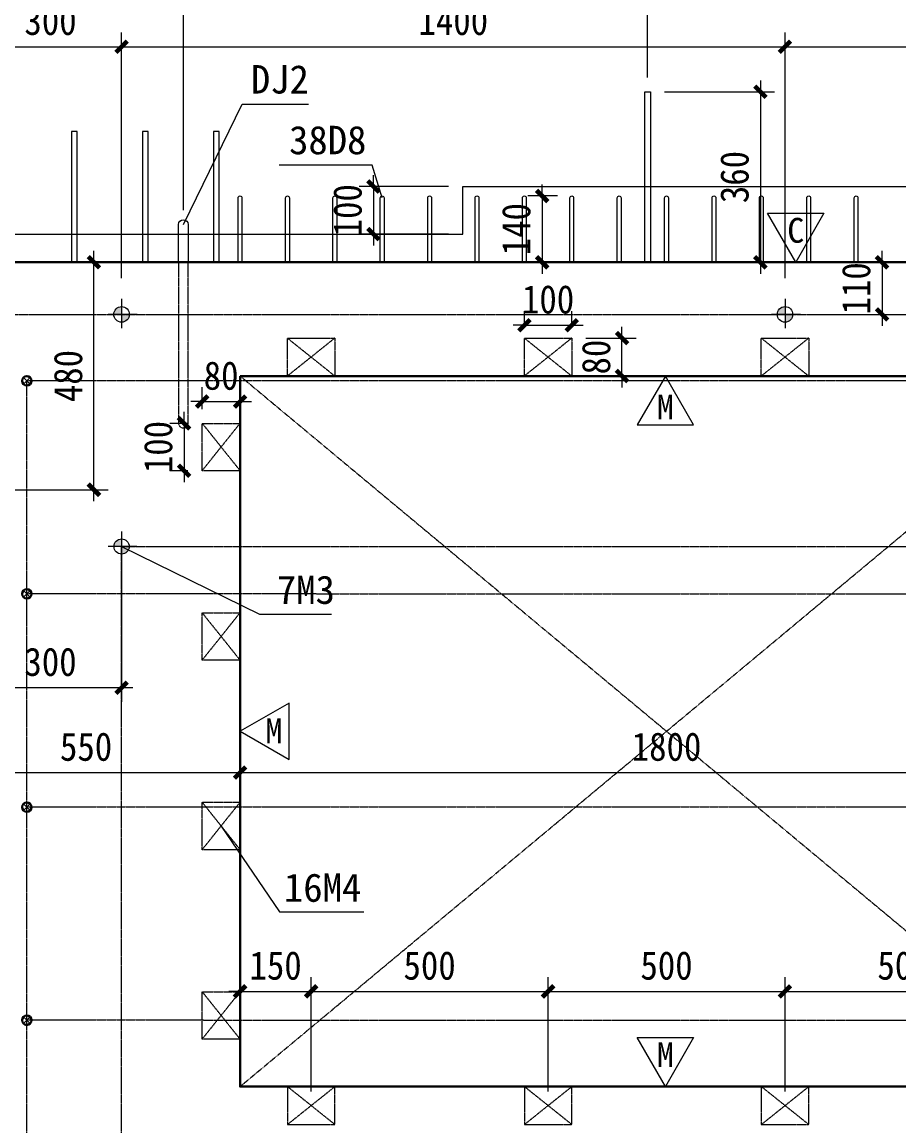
# Model space of a CAD drawing. Header units: millimetres. Extents: x 147 to 28941, y 5 to 9031.
# Drawn here: x 20146 to 21997, y 4657 to 6987 of the extents above; entities that cross this region are included whole.
import ezdxf
from ezdxf.enums import TextEntityAlignment as Align

# ---------------------------------------------------------------- set-up
doc = ezdxf.new("R2010")
doc.units = ezdxf.units.MM
for name, pattern in [('ACAD_ISO12W100', [21, 12, -3, 0, -3, 0, -3]), ('DASH', [0.35, 0.25, -0.1]), ('DOT', [0.25, 0, -0.25]), ('DOTE', [2.42, 2, -0.2, 0.02, -0.2])]:
    doc.linetypes.add(name, pattern=pattern)
for name, color, linetype in [('S-DETL', 4, 'Continuous'), ('图层6', 50, 'DASH'), ('暗柱钢筋', 7, 'Continuous'), ('梁钢筋', 7, 'Continuous'), ('洞', 40, 'Continuous'), ('附加钢筋', 7, 'Continuous')]:
    doc.layers.add(name, color=color, linetype=linetype)
for name, color, linetype, lineweight in [('YG-标注', 151, 'Continuous', 15), ('YZ-文字', 4, 'Continuous', 13), ('YZ-符号', 96, 'Continuous', 9), ('图层1', 7, 'Continuous', 13), ('图层3', 7, 'DASH', 15), ('文字标注', 7, 'Continuous', 15), ('洞口辅助线', 253, 'Continuous', 9), ('轮廓线', 2, 'Continuous', 13), ('轮廓线0.15', 91, 'Continuous', 15), ('轴线', 1, 'DOTE', 9), ('隐藏层', 5, 'Continuous', 9)]:
    doc.layers.add(name, color=color, linetype=linetype, lineweight=lineweight)
doc.styles.add('YZ-样式 2', font='simhei.ttf', dxfattribs={"width": 0.9})
doc.styles.add('图签-黑体', font='simhei.ttf')
doc.styles.add('黑体', font='simhei.ttf')
doc.dimstyles.new('YZ-30', dxfattribs={"dimscale": 30, "dimtxt": 2, "dimasz": 0.8, "dimexe": 1, "dimexo": 1, "dimgap": 0.8, "dimtad": 1, "dimdec": 0, "dimzin": 1, "dimdsep": 46, "dimtxsty": 'YZ-样式 2', "dimblk": 'ARCHTICK', "dimcen": 250, "dimdle": 0.8, "dimclrd": 151, "dimclre": 151, "dimclrt": 7, "dimazin": 0, "dimtfac": 1, "dimtdec": 0, "dimtix": 1, "dimtmove": 2, "dimatfit": 2, "dimldrblk": 'ARCHTICK', "dimfxl": 1, "dimlwd": 9, "dimlwe": 9, "dimarcsym": 0})

# ---------------------------------------------------------------- blocks, each defined once
blk = doc.blocks.new('mk1')
at = {"layer": '图层3', "color": 4, "linetype": 'DASH', "lineweight": 13, "ltscale": 0.1}
for p, q in [((-40, 50), (40, -50)), ((-40, -50), (40, 50))]:
    blk.add_line(p, q, dxfattribs=at)
blk.add_lwpolyline([(-40, -50), (40, -50), (40, 50), (-40, 50)], close=True, dxfattribs=at)
blk = doc.blocks.new('*U111')
at = {"layer": '图层3', "lineweight": 9, "xscale": -1, "rotation": 90}
blk.add_blockref('mk1', (0, 0), dxfattribs=at)
blk = doc.blocks.new('*U112')
at = {"layer": 'YG-标注', "color": 0, "linetype": 'ByBlock', "lineweight": -2}
for p in [(0, 0), (500, 0), (1000, 0), (1500, 0)]:
    blk.add_blockref('*U111', p, dxfattribs=at)
blk = doc.blocks.new('*U113')
at = {"layer": '图层3', "lineweight": 9, "xscale": -1, "rotation": 90}
blk.add_blockref('mk1', (0, 0), dxfattribs=at)
blk = doc.blocks.new('*U114')
at = {"layer": 'YG-标注', "color": 0, "linetype": 'ByBlock', "lineweight": -2}
for p in [(0, 0), (500, 0), (1000, 0), (1500, 0)]:
    blk.add_blockref('*U113', p, dxfattribs=at)
blk = doc.blocks.new('A$C450513D1')
at = {"layer": '文字标注', "lineweight": 13, "ltscale": 100}
h = blk.add_hatch(color=2, dxfattribs=at)
edge = h.paths.add_edge_path()
edge.add_arc((0, 0), 16, 90, 180)
edge.add_line((-16, 0), (0, 0))
edge.add_line((0, 0), (0, 16))
edge = h.paths.add_edge_path()
edge.add_line((16, 0), (0, 0))
edge.add_line((0, 0), (0, -16))
edge.add_arc((0, 0), 16, 270, 360)
at = {"layer": 'S-DETL', "color": 7, "lineweight": 13}
blk.add_circle((0, 0), 16, dxfattribs=at)
at = {"layer": '轴线', "color": 1, "linetype": 'DOTE', "lineweight": 5, "ltscale": 30}
for points in [[(0, 32), (0, -32)], [(32, 0), (-32, 0)]]:
    blk.add_lwpolyline(points, dxfattribs=at)
blk = doc.blocks.new('A$C15E43CF4')
at = {"layer": '洞', "lineweight": 30}
blk.add_circle((0, 0), 10, dxfattribs=at)
at = {"layer": '轴线', "color": 1, "linetype": 'DOTE', "lineweight": 13, "ltscale": 30}
for p, q in [((7.1, 7.1), (-7.1, -7.1)), ((-7.1, 7.1), (7.1, -7.1))]:
    blk.add_line(p, q, dxfattribs=at)
blk = doc.blocks.new('*U115')
at = {"layer": 'YG-标注'}
blk.add_blockref('A$C15E43CF4', (0, 0), dxfattribs=at)
blk = doc.blocks.new('*U116')
at = {"layer": 'YG-标注', "color": 0, "linetype": 'ByBlock', "lineweight": -2}
for p in [(0, 2250), (0, 1800), (0, 1350), (0, 900), (0, 450), (0, 0)]:
    blk.add_blockref('*U115', p, dxfattribs=at)
blk = doc.blocks.new('*U123')
at = {"layer": '图层3', "lineweight": 9, "rotation": 180}
blk.add_blockref('mk1', (0, 0), dxfattribs=at)
blk = doc.blocks.new('*U124')
at = {"layer": 'YG-标注', "color": 0, "linetype": 'ByBlock', "lineweight": -2}
for p in [(0, 1200), (0, 800), (0, 400), (0, 0)]:
    blk.add_blockref('*U123', p, dxfattribs=at)
blk = doc.blocks.new('df vdf vxc')
at = {"layer": '图层1', "color": 1, "lineweight": 13}
blk.add_lwpolyline([(-4786.7, 12155.7), (-4786.7, 12235.7, -1), (-4766.7, 12235.7), (-4766.7, 12155.7)], format="xyb", dxfattribs=at)
at = {"layer": '图层3', "color": 1, "linetype": 'DASH', "lineweight": 13, "ltscale": 0.1}
blk.add_lwpolyline([(-4786.7, 12155.7), (-4786.7, 11816, 1), (-4766.7, 11816), (-4766.7, 12155.7)], format="xyb", dxfattribs=at)
blk = doc.blocks.new('_ArchTick')
at = {"color": 0, "linetype": 'ByBlock', "const_width": 0.4}
blk.add_lwpolyline([(-0.5, -0.5), (0.5, 0.5)], dxfattribs=at)
blk = doc.blocks.new('*D199')
at = {"layer": 'Defpoints', "color": 0, "transparency": 16777216}
for p in [(20756.3, 4941.1), (20606.3, 4740.1), (20756.3, 4700.1)]:
    blk.add_point(p, dxfattribs=at)
at = {"layer": 'YG-标注', "color": 151, "lineweight": 9, "transparency": 16777216}
for p, q in [((20606.3, 4770.1), (20606.3, 4971.1)), ((20756.3, 4730.1), (20756.3, 4971.1)), ((20606.3, 4941.1), (20582.3, 4941.1)), ((20606.3, 4941.1), (20756.3, 4941.1)), ((20756.3, 4941.1), (20780.3, 4941.1))]:
    blk.add_line(p, q, dxfattribs=at)
at = {"layer": 'YG-标注', "color": 151, "lineweight": 9, "transparency": 16777216, "xscale": 24, "yscale": 24, "zscale": 24}
blk.add_blockref('_ArchTick', (20606.3, 4941.1), dxfattribs=at)
at = {"layer": 'YG-标注', "color": 151, "lineweight": 9, "transparency": 16777216, "xscale": 24, "yscale": 24, "zscale": 24, "rotation": 180}
blk.add_blockref('_ArchTick', (20756.3, 4941.1), dxfattribs=at)
at = {"layer": 'YG-标注', "color": 7, "transparency": 16777216, "insert": (20681.3, 4995.4), "char_height": 60, "attachment_point": 5, "style": 'YZ-样式 2'}
blk.add_mtext('150', dxfattribs=at)
blk = doc.blocks.new('*D200')
at = {"layer": 'Defpoints', "color": 0, "transparency": 16777216}
for p in [(21256.3, 4941.1), (20756.3, 4700.1), (21256.3, 4700.1)]:
    blk.add_point(p, dxfattribs=at)
at = {"layer": 'YG-标注', "color": 151, "lineweight": 9, "transparency": 16777216}
for p, q in [((20756.3, 4730.1), (20756.3, 4971.1)), ((21256.3, 4730.1), (21256.3, 4971.1)), ((20732.3, 4941.1), (21280.3, 4941.1))]:
    blk.add_line(p, q, dxfattribs=at)
at = {"layer": 'YG-标注', "color": 151, "lineweight": 9, "transparency": 16777216, "xscale": 24, "yscale": 24, "zscale": 24, "rotation": 180}
blk.add_blockref('_ArchTick', (20756.3, 4941.1), dxfattribs=at)
at = {"layer": 'YG-标注', "color": 151, "lineweight": 9, "transparency": 16777216, "xscale": 24, "yscale": 24, "zscale": 24}
blk.add_blockref('_ArchTick', (21256.3, 4941.1), dxfattribs=at)
at = {"layer": 'YG-标注', "color": 7, "transparency": 16777216, "insert": (21006.3, 4995.4), "char_height": 60, "attachment_point": 5, "style": 'YZ-样式 2'}
blk.add_mtext('500', dxfattribs=at)
blk = doc.blocks.new('*D201')
at = {"layer": 'Defpoints', "color": 0, "transparency": 16777216}
for p in [(21756.3, 4941.1), (21256.3, 4700.1), (21756.3, 4700.1)]:
    blk.add_point(p, dxfattribs=at)
at = {"layer": 'YG-标注', "color": 151, "lineweight": 9, "transparency": 16777216}
for p, q in [((21256.3, 4730.1), (21256.3, 4971.1)), ((21756.3, 4730.1), (21756.3, 4971.1)), ((21232.3, 4941.1), (21780.3, 4941.1))]:
    blk.add_line(p, q, dxfattribs=at)
at = {"layer": 'YG-标注', "color": 151, "lineweight": 9, "transparency": 16777216, "xscale": 24, "yscale": 24, "zscale": 24, "rotation": 180}
blk.add_blockref('_ArchTick', (21256.3, 4941.1), dxfattribs=at)
at = {"layer": 'YG-标注', "color": 151, "lineweight": 9, "transparency": 16777216, "xscale": 24, "yscale": 24, "zscale": 24}
blk.add_blockref('_ArchTick', (21756.3, 4941.1), dxfattribs=at)
at = {"layer": 'YG-标注', "color": 7, "transparency": 16777216, "insert": (21506.3, 4995.4), "char_height": 60, "attachment_point": 5, "style": 'YZ-样式 2'}
blk.add_mtext('500', dxfattribs=at)
blk = doc.blocks.new('*D202')
at = {"layer": 'Defpoints', "color": 0, "transparency": 16777216}
for p in [(22256.3, 4941.1), (21756.3, 4700.1), (22256.3, 4700.1)]:
    blk.add_point(p, dxfattribs=at)
at = {"layer": 'YG-标注', "color": 151, "lineweight": 9, "transparency": 16777216}
for p, q in [((21756.3, 4730.1), (21756.3, 4971.1)), ((22256.3, 4730.1), (22256.3, 4971.1)), ((21732.3, 4941.1), (22280.3, 4941.1))]:
    blk.add_line(p, q, dxfattribs=at)
at = {"layer": 'YG-标注', "color": 151, "lineweight": 9, "transparency": 16777216, "xscale": 24, "yscale": 24, "zscale": 24, "rotation": 180}
blk.add_blockref('_ArchTick', (21756.3, 4941.1), dxfattribs=at)
at = {"layer": 'YG-标注', "color": 151, "lineweight": 9, "transparency": 16777216, "xscale": 24, "yscale": 24, "zscale": 24}
blk.add_blockref('_ArchTick', (22256.3, 4941.1), dxfattribs=at)
at = {"layer": 'YG-标注', "color": 7, "transparency": 16777216, "insert": (22006.3, 4995.4), "char_height": 60, "attachment_point": 5, "style": 'YZ-样式 2'}
blk.add_mtext('500', dxfattribs=at)
blk = doc.blocks.new('*D206')
at = {"layer": 'Defpoints', "color": 0, "transparency": 16777216}
for p in [(20486.6, 7088.2), (20486.6, 6560.1), (20056.3, 6480.1)]:
    blk.add_point(p, dxfattribs=at)
at = {"layer": 'YG-标注', "color": 151, "lineweight": 9, "transparency": 16777216}
for p, q in [((20056.3, 6510.1), (20056.3, 7118.2)), ((20486.6, 6590.1), (20486.6, 7118.2)), ((20032.3, 7088.2), (20510.6, 7088.2))]:
    blk.add_line(p, q, dxfattribs=at)
at = {"layer": 'YG-标注', "color": 151, "lineweight": 9, "transparency": 16777216, "xscale": 24, "yscale": 24, "zscale": 24, "rotation": 180}
blk.add_blockref('_ArchTick', (20056.3, 7088.2), dxfattribs=at)
at = {"layer": 'YG-标注', "color": 151, "lineweight": 9, "transparency": 16777216, "xscale": 24, "yscale": 24, "zscale": 24}
blk.add_blockref('_ArchTick', (20486.6, 7088.2), dxfattribs=at)
at = {"layer": 'YG-标注', "color": 7, "transparency": 16777216, "insert": (20271.5, 7142.6), "char_height": 60, "attachment_point": 5, "style": 'YZ-样式 2'}
blk.add_mtext('430', dxfattribs=at)
blk = doc.blocks.new('*D207')
at = {"layer": 'Defpoints', "color": 0, "transparency": 16777216}
for p in [(23116.3, 7088.2), (20486.6, 6560.1), (23116.3, 6560.1)]:
    blk.add_point(p, dxfattribs=at)
at = {"layer": 'YG-标注', "color": 151, "lineweight": 9, "transparency": 16777216}
for p, q in [((20486.6, 6590.1), (20486.6, 7118.2)), ((23116.3, 6590.1), (23116.3, 7118.2)), ((20462.6, 7088.2), (23140.3, 7088.2))]:
    blk.add_line(p, q, dxfattribs=at)
at = {"layer": 'YG-标注', "color": 151, "lineweight": 9, "transparency": 16777216, "xscale": 24, "yscale": 24, "zscale": 24, "rotation": 180}
blk.add_blockref('_ArchTick', (20486.6, 7088.2), dxfattribs=at)
at = {"layer": 'YG-标注', "color": 151, "lineweight": 9, "transparency": 16777216, "xscale": 24, "yscale": 24, "zscale": 24}
blk.add_blockref('_ArchTick', (23116.3, 7088.2), dxfattribs=at)
at = {"layer": 'YG-标注', "color": 7, "transparency": 16777216, "insert": (21801.5, 7142.6), "char_height": 60, "attachment_point": 5, "style": 'YZ-样式 2'}
blk.add_mtext('2630', dxfattribs=at)
blk = doc.blocks.new('*D209')
at = {"layer": 'Defpoints', "color": 0, "transparency": 16777216}
for p in [(21466.3, 7217.6), (21466.3, 6840.1), (20056.3, 6480.1)]:
    blk.add_point(p, dxfattribs=at)
at = {"layer": 'YG-标注', "color": 151, "lineweight": 9, "transparency": 16777216}
for p, q in [((20056.3, 6510.1), (20056.3, 7247.6)), ((21466.3, 6870.1), (21466.3, 7247.6)), ((20032.3, 7217.6), (21490.3, 7217.6))]:
    blk.add_line(p, q, dxfattribs=at)
at = {"layer": 'YG-标注', "color": 151, "lineweight": 9, "transparency": 16777216, "xscale": 24, "yscale": 24, "zscale": 24, "rotation": 180}
blk.add_blockref('_ArchTick', (20056.3, 7217.6), dxfattribs=at)
at = {"layer": 'YG-标注', "color": 151, "lineweight": 9, "transparency": 16777216, "xscale": 24, "yscale": 24, "zscale": 24}
blk.add_blockref('_ArchTick', (21466.3, 7217.6), dxfattribs=at)
at = {"layer": 'YG-标注', "color": 7, "transparency": 16777216, "insert": (20761.3, 7272), "char_height": 60, "attachment_point": 5, "style": 'YZ-样式 2'}
blk.add_mtext('1410', dxfattribs=at)
blk = doc.blocks.new('*D210')
at = {"layer": 'Defpoints', "color": 0, "transparency": 16777216}
for p in [(23356.3, 7217.6), (21466.3, 6840.1), (23356.3, 6640.1)]:
    blk.add_point(p, dxfattribs=at)
at = {"layer": 'YG-标注', "color": 151, "lineweight": 9, "transparency": 16777216}
for p, q in [((21466.3, 6870.1), (21466.3, 7247.6)), ((23356.3, 6670.1), (23356.3, 7247.6)), ((21442.3, 7217.6), (23380.3, 7217.6))]:
    blk.add_line(p, q, dxfattribs=at)
at = {"layer": 'YG-标注', "color": 151, "lineweight": 9, "transparency": 16777216, "xscale": 24, "yscale": 24, "zscale": 24, "rotation": 180}
blk.add_blockref('_ArchTick', (21466.3, 7217.6), dxfattribs=at)
at = {"layer": 'YG-标注', "color": 151, "lineweight": 9, "transparency": 16777216, "xscale": 24, "yscale": 24, "zscale": 24}
blk.add_blockref('_ArchTick', (23356.3, 7217.6), dxfattribs=at)
at = {"layer": 'YG-标注', "color": 7, "transparency": 16777216, "insert": (22411.3, 7272), "char_height": 60, "attachment_point": 5, "style": 'YZ-样式 2'}
blk.add_mtext('1890', dxfattribs=at)
blk = doc.blocks.new('*D215')
at = {"layer": 'Defpoints', "color": 0, "transparency": 16777216}
for p in [(20056.3, 5930.2), (20356.3, 5930.2), (20056.3, 5582)]:
    blk.add_point(p, dxfattribs=at)
at = {"layer": 'YG-标注', "color": 151, "lineweight": 9, "transparency": 16777216}
for p, q in [((20056.3, 5900.2), (20056.3, 5552)), ((20356.3, 5900.2), (20356.3, 5552)), ((20380.3, 5582), (20032.3, 5582))]:
    blk.add_line(p, q, dxfattribs=at)
at = {"layer": 'YG-标注', "color": 151, "lineweight": 9, "transparency": 16777216, "xscale": 24, "yscale": 24, "zscale": 24, "rotation": 180}
blk.add_blockref('_ArchTick', (20056.3, 5582), dxfattribs=at)
at = {"layer": 'YG-标注', "color": 151, "lineweight": 9, "transparency": 16777216, "xscale": 24, "yscale": 24, "zscale": 24}
blk.add_blockref('_ArchTick', (20356.3, 5582), dxfattribs=at)
at = {"layer": 'YG-标注', "color": 7, "transparency": 16777216, "insert": (20206.3, 5636.4), "char_height": 60, "attachment_point": 5, "style": 'YZ-样式 2'}
blk.add_mtext('300', dxfattribs=at)
blk = doc.blocks.new('*D217')
at = {"layer": 'Defpoints', "color": 0, "transparency": 16777216}
for p in [(20056.3, 5446.1), (20606.3, 5403), (20606.3, 4740.1)]:
    blk.add_point(p, dxfattribs=at)
at = {"layer": 'YG-标注', "color": 151, "lineweight": 9, "transparency": 16777216}
for p, q in [((20606.3, 4770.1), (20606.3, 5433)), ((20056.3, 5416.1), (20056.3, 5373)), ((20032.3, 5403), (20630.3, 5403))]:
    blk.add_line(p, q, dxfattribs=at)
at = {"layer": 'YG-标注', "color": 151, "lineweight": 9, "transparency": 16777216, "xscale": 24, "yscale": 24, "zscale": 24, "rotation": 180}
blk.add_blockref('_ArchTick', (20056.3, 5403), dxfattribs=at)
at = {"layer": 'YG-标注', "color": 151, "lineweight": 9, "transparency": 16777216, "xscale": 24, "yscale": 24, "zscale": 24}
blk.add_blockref('_ArchTick', (20606.3, 5403), dxfattribs=at)
at = {"layer": 'YG-标注', "color": 7, "transparency": 16777216, "insert": (20281.3, 5457.4), "char_height": 60, "attachment_point": 5, "style": 'YZ-样式 2'}
blk.add_mtext('550', dxfattribs=at)
blk = doc.blocks.new('*D218')
at = {"layer": 'Defpoints', "color": 0, "transparency": 16777216}
for p in [(22406.3, 5403), (20606.3, 4740.1), (22406.3, 4740.1)]:
    blk.add_point(p, dxfattribs=at)
at = {"layer": 'YG-标注', "color": 151, "lineweight": 9, "transparency": 16777216}
for p, q in [((20606.3, 4770.1), (20606.3, 5433)), ((22406.3, 4770.1), (22406.3, 5433)), ((20582.3, 5403), (22430.3, 5403))]:
    blk.add_line(p, q, dxfattribs=at)
at = {"layer": 'YG-标注', "color": 151, "lineweight": 9, "transparency": 16777216, "xscale": 24, "yscale": 24, "zscale": 24, "rotation": 180}
blk.add_blockref('_ArchTick', (20606.3, 5403), dxfattribs=at)
at = {"layer": 'YG-标注', "color": 151, "lineweight": 9, "transparency": 16777216, "xscale": 24, "yscale": 24, "zscale": 24}
blk.add_blockref('_ArchTick', (22406.3, 5403), dxfattribs=at)
at = {"layer": 'YG-标注', "color": 7, "transparency": 16777216, "insert": (21506.3, 5457.4), "char_height": 60, "attachment_point": 5, "style": 'YZ-样式 2'}
blk.add_mtext('1800', dxfattribs=at)
blk = doc.blocks.new('*D309')
at = {"layer": 'Defpoints', "color": 0, "transparency": 16777216}
for p in [(21306.2, 6620.1), (21243.8, 6480.1), (21310.3, 6480.1)]:
    blk.add_point(p, dxfattribs=at)
at = {"layer": 'YG-标注', "color": 151, "lineweight": 9, "transparency": 16777216}
for p, q in [((21243.8, 6620.1), (21243.8, 6644.1)), ((21276.2, 6620.1), (21213.8, 6620.1)), ((21243.8, 6620.1), (21243.8, 6480.1)), ((21280.3, 6480.1), (21213.8, 6480.1)), ((21243.8, 6480.1), (21243.8, 6456.1))]:
    blk.add_line(p, q, dxfattribs=at)
at = {"layer": 'YG-标注', "color": 151, "lineweight": 9, "transparency": 16777216, "xscale": 24, "yscale": 24, "zscale": 24}
for p, rotation in [((21243.8, 6620.1), 270), ((21243.8, 6480.1), 90)]:
    blk.add_blockref('_ArchTick', p, dxfattribs=dict(at, rotation=rotation))
at = {"layer": 'YG-标注', "color": 7, "transparency": 16777216, "insert": (21189.4, 6550.1), "char_height": 60, "attachment_point": 5, "rotation": 90, "style": 'YZ-样式 2'}
blk.add_mtext('140', dxfattribs=at)
blk = doc.blocks.new('*D315')
at = {"layer": 'Defpoints', "color": 0, "transparency": 16777216}
for p in [(21076.3, 6640.1), (20887.8, 6539.8), (21076.3, 6539.8)]:
    blk.add_point(p, dxfattribs=at)
at = {"layer": 'YG-标注', "color": 151, "lineweight": 9, "transparency": 16777216}
for p, q in [((20887.8, 6640.1), (20887.8, 6664.1)), ((21046.3, 6640.1), (20857.8, 6640.1)), ((20887.8, 6640.1), (20887.8, 6539.8)), ((21046.3, 6539.8), (20857.8, 6539.8)), ((20887.8, 6539.8), (20887.8, 6515.8))]:
    blk.add_line(p, q, dxfattribs=at)
at = {"layer": 'YG-标注', "color": 151, "lineweight": 9, "transparency": 16777216, "xscale": 24, "yscale": 24, "zscale": 24}
for p, rotation in [((20887.8, 6640.1), 270), ((20887.8, 6539.8), 90)]:
    blk.add_blockref('_ArchTick', p, dxfattribs=dict(at, rotation=rotation))
at = {"layer": 'YG-标注', "color": 7, "transparency": 16777216, "insert": (20833.4, 6590), "char_height": 60, "attachment_point": 5, "rotation": 90, "style": 'YZ-样式 2'}
blk.add_mtext('100', dxfattribs=at)
blk = doc.blocks.new('*D320')
at = {"layer": 'Defpoints', "color": 0, "transparency": 16777216}
for p in [(20056.3, 6480.1), (20297.9, 6480.1), (20006.2, 6000)]:
    blk.add_point(p, dxfattribs=at)
at = {"layer": 'YG-标注', "color": 151, "lineweight": 9, "transparency": 16777216}
for p, q in [((20297.9, 5976), (20297.9, 6504.1)), ((20086.3, 6480.1), (20327.9, 6480.1)), ((20036.2, 6000), (20327.9, 6000))]:
    blk.add_line(p, q, dxfattribs=at)
at = {"layer": 'YG-标注', "color": 151, "lineweight": 9, "transparency": 16777216, "xscale": 24, "yscale": 24, "zscale": 24}
for p, rotation in [((20297.9, 6480.1), 90), ((20297.9, 6000), 270)]:
    blk.add_blockref('_ArchTick', p, dxfattribs=dict(at, rotation=rotation))
at = {"layer": 'YG-标注', "color": 7, "transparency": 16777216, "insert": (20243.6, 6240), "char_height": 60, "attachment_point": 5, "rotation": 90, "style": 'YZ-样式 2'}
blk.add_mtext('480', dxfattribs=at)
blk = doc.blocks.new('*D322')
at = {"layer": 'Defpoints', "color": 0, "transparency": 16777216}
for p in [(21472.3, 6840.1), (21460.3, 6480.1), (21704.3, 6480.1)]:
    blk.add_point(p, dxfattribs=at)
at = {"layer": 'YG-标注', "color": 151, "lineweight": 9, "transparency": 16777216}
for p, q in [((21704.3, 6864.1), (21704.3, 6456.1)), ((21502.3, 6840.1), (21734.3, 6840.1)), ((21490.3, 6480.1), (21734.3, 6480.1))]:
    blk.add_line(p, q, dxfattribs=at)
at = {"layer": 'YG-标注', "color": 151, "lineweight": 9, "transparency": 16777216, "xscale": 24, "yscale": 24, "zscale": 24}
for p, rotation in [((21704.3, 6840.1), 90), ((21704.3, 6480.1), 270)]:
    blk.add_blockref('_ArchTick', p, dxfattribs=dict(at, rotation=rotation))
at = {"layer": 'YG-标注', "color": 7, "transparency": 16777216, "insert": (21650, 6660.1), "char_height": 60, "attachment_point": 5, "rotation": 90, "style": 'YZ-样式 2'}
blk.add_mtext('360', dxfattribs=at)
blk = doc.blocks.new('A$C78957875')
at = {"layer": '图层6', "xscale": 1.024, "yscale": 1.024, "zscale": 1.024}
blk.add_blockref('A$C450513D1', (0, 0), dxfattribs=at)
blk = doc.blocks.new('*D342')
at = {"layer": 'Defpoints', "color": 0, "transparency": 16777216}
for p in [(20356.3, 6935.2), (20056.3, 6480.1), (20356.3, 6416.9)]:
    blk.add_point(p, dxfattribs=at)
at = {"layer": 'YG-标注', "color": 151, "lineweight": 9, "transparency": 16777216}
for p, q in [((20056.3, 6510.1), (20056.3, 6965.2)), ((20356.3, 6446.9), (20356.3, 6965.2)), ((20032.3, 6935.2), (20380.3, 6935.2))]:
    blk.add_line(p, q, dxfattribs=at)
at = {"layer": 'YG-标注', "color": 151, "lineweight": 9, "transparency": 16777216, "xscale": 24, "yscale": 24, "zscale": 24, "rotation": 180}
blk.add_blockref('_ArchTick', (20056.3, 6935.2), dxfattribs=at)
at = {"layer": 'YG-标注', "color": 151, "lineweight": 9, "transparency": 16777216, "xscale": 24, "yscale": 24, "zscale": 24}
blk.add_blockref('_ArchTick', (20356.3, 6935.2), dxfattribs=at)
at = {"layer": 'YG-标注', "color": 7, "transparency": 16777216, "insert": (20206.3, 6989.5), "char_height": 60, "attachment_point": 5, "style": 'YZ-样式 2'}
blk.add_mtext('300', dxfattribs=at)
blk = doc.blocks.new('*D343')
at = {"layer": 'Defpoints', "color": 0, "transparency": 16777216}
for p in [(21756.3, 6935.2), (20356.3, 6416.9), (21756.3, 6416.9)]:
    blk.add_point(p, dxfattribs=at)
at = {"layer": 'YG-标注', "color": 151, "lineweight": 9, "transparency": 16777216}
for p, q in [((20356.3, 6446.9), (20356.3, 6965.2)), ((21756.3, 6446.9), (21756.3, 6965.2)), ((20332.3, 6935.2), (21780.3, 6935.2))]:
    blk.add_line(p, q, dxfattribs=at)
at = {"layer": 'YG-标注', "color": 151, "lineweight": 9, "transparency": 16777216, "xscale": 24, "yscale": 24, "zscale": 24, "rotation": 180}
blk.add_blockref('_ArchTick', (20356.3, 6935.2), dxfattribs=at)
at = {"layer": 'YG-标注', "color": 151, "lineweight": 9, "transparency": 16777216, "xscale": 24, "yscale": 24, "zscale": 24}
blk.add_blockref('_ArchTick', (21756.3, 6935.2), dxfattribs=at)
at = {"layer": 'YG-标注', "color": 7, "transparency": 16777216, "insert": (21056.3, 6989.5), "char_height": 60, "attachment_point": 5, "style": 'YZ-样式 2'}
blk.add_mtext('1400', dxfattribs=at)
blk = doc.blocks.new('*D344')
at = {"layer": 'Defpoints', "color": 0, "transparency": 16777216}
for p in [(23156.3, 6935.2), (21756.3, 6416.9), (23156.3, 6416.9)]:
    blk.add_point(p, dxfattribs=at)
at = {"layer": 'YG-标注', "color": 151, "lineweight": 9, "transparency": 16777216}
for p, q in [((21756.3, 6446.9), (21756.3, 6965.2)), ((23156.3, 6446.9), (23156.3, 6965.2)), ((21732.3, 6935.2), (23180.3, 6935.2))]:
    blk.add_line(p, q, dxfattribs=at)
at = {"layer": 'YG-标注', "color": 151, "lineweight": 9, "transparency": 16777216, "xscale": 24, "yscale": 24, "zscale": 24, "rotation": 180}
blk.add_blockref('_ArchTick', (21756.3, 6935.2), dxfattribs=at)
at = {"layer": 'YG-标注', "color": 151, "lineweight": 9, "transparency": 16777216, "xscale": 24, "yscale": 24, "zscale": 24}
blk.add_blockref('_ArchTick', (23156.3, 6935.2), dxfattribs=at)
at = {"layer": 'YG-标注', "color": 7, "transparency": 16777216, "insert": (22456.3, 6989.5), "char_height": 60, "attachment_point": 5, "style": 'YZ-样式 2'}
blk.add_mtext('1400', dxfattribs=at)
blk = doc.blocks.new('*D346')
at = {"layer": 'Defpoints', "color": 0, "transparency": 16777216}
for p in [(21776.5, 6480.1), (21776.5, 6370.1), (21961, 6370.1)]:
    blk.add_point(p, dxfattribs=at)
at = {"layer": 'YG-标注', "color": 151, "lineweight": 9, "transparency": 16777216}
for p, q in [((21961, 6480.1), (21961, 6504.1)), ((21806.5, 6480.1), (21991, 6480.1)), ((21961, 6480.1), (21961, 6370.1)), ((21806.5, 6370.1), (21991, 6370.1)), ((21961, 6370.1), (21961, 6346.1))]:
    blk.add_line(p, q, dxfattribs=at)
at = {"layer": 'YG-标注', "color": 151, "lineweight": 9, "transparency": 16777216, "xscale": 24, "yscale": 24, "zscale": 24}
for p, rotation in [((21961, 6480.1), 270), ((21961, 6370.1), 90)]:
    blk.add_blockref('_ArchTick', p, dxfattribs=dict(at, rotation=rotation))
at = {"layer": 'YG-标注', "color": 7, "transparency": 16777216, "insert": (21906.7, 6425.1), "char_height": 60, "attachment_point": 5, "rotation": 90, "style": 'YZ-样式 2'}
blk.add_mtext('110', dxfattribs=at)
blk = doc.blocks.new('*D347')
at = {"layer": 'Defpoints', "color": 0, "transparency": 16777216}
for p in [(20606.3, 6186.3), (20526.3, 6140.2), (20606.3, 6140.2)]:
    blk.add_point(p, dxfattribs=at)
at = {"layer": '隐藏层', "color": 151, "lineweight": 9, "transparency": 16777216}
for p, q in [((20526.3, 6170.2), (20526.3, 6216.3)), ((20606.3, 6170.2), (20606.3, 6216.3)), ((20526.3, 6186.3), (20502.3, 6186.3)), ((20526.3, 6186.3), (20606.3, 6186.3)), ((20606.3, 6186.3), (20630.3, 6186.3))]:
    blk.add_line(p, q, dxfattribs=at)
at = {"layer": '隐藏层', "color": 151, "lineweight": 9, "transparency": 16777216, "xscale": 24, "yscale": 24, "zscale": 24}
blk.add_blockref('_ArchTick', (20526.3, 6186.3), dxfattribs=at)
at = {"layer": '隐藏层', "color": 151, "lineweight": 9, "transparency": 16777216, "xscale": 24, "yscale": 24, "zscale": 24, "rotation": 180}
blk.add_blockref('_ArchTick', (20606.3, 6186.3), dxfattribs=at)
at = {"layer": '隐藏层', "color": 7, "transparency": 16777216, "insert": (20566.3, 6240.6), "char_height": 60, "attachment_point": 5, "style": 'YZ-样式 2'}
blk.add_mtext('80', dxfattribs=at)
blk = doc.blocks.new('*D348')
at = {"layer": 'Defpoints', "color": 0, "transparency": 16777216}
for p in [(20526.3, 6140.2), (20488, 6040.2), (20526.3, 6040.2)]:
    blk.add_point(p, dxfattribs=at)
at = {"layer": '隐藏层', "color": 151, "lineweight": 9, "transparency": 16777216}
for p, q in [((20488, 6140.2), (20488, 6164.2)), ((20496.3, 6140.2), (20458, 6140.2)), ((20488, 6140.2), (20488, 6040.2)), ((20496.3, 6040.2), (20458, 6040.2)), ((20488, 6040.2), (20488, 6016.2))]:
    blk.add_line(p, q, dxfattribs=at)
at = {"layer": '隐藏层', "color": 151, "lineweight": 9, "transparency": 16777216, "xscale": 24, "yscale": 24, "zscale": 24}
for p, rotation in [((20488, 6140.2), 270), ((20488, 6040.2), 90)]:
    blk.add_blockref('_ArchTick', p, dxfattribs=dict(at, rotation=rotation))
at = {"layer": '隐藏层', "color": 7, "transparency": 16777216, "insert": (20433.7, 6090.2), "char_height": 60, "attachment_point": 5, "rotation": 90, "style": 'YZ-样式 2'}
blk.add_mtext('100', dxfattribs=at)
blk = doc.blocks.new('*D349')
at = {"layer": 'Defpoints', "color": 0, "transparency": 16777216}
for p in [(21306.3, 6347.2), (21206.3, 6320.1), (21306.3, 6320.1)]:
    blk.add_point(p, dxfattribs=at)
at = {"layer": '隐藏层', "color": 151, "lineweight": 9, "transparency": 16777216}
for p, q in [((21206.3, 6350.1), (21206.3, 6377.2)), ((21306.3, 6350.1), (21306.3, 6377.2)), ((21206.3, 6347.2), (21182.3, 6347.2)), ((21206.3, 6347.2), (21306.3, 6347.2)), ((21306.3, 6347.2), (21330.3, 6347.2))]:
    blk.add_line(p, q, dxfattribs=at)
at = {"layer": '隐藏层', "color": 151, "lineweight": 9, "transparency": 16777216, "xscale": 24, "yscale": 24, "zscale": 24}
blk.add_blockref('_ArchTick', (21206.3, 6347.2), dxfattribs=at)
at = {"layer": '隐藏层', "color": 151, "lineweight": 9, "transparency": 16777216, "xscale": 24, "yscale": 24, "zscale": 24, "rotation": 180}
blk.add_blockref('_ArchTick', (21306.3, 6347.2), dxfattribs=at)
at = {"layer": '隐藏层', "color": 7, "transparency": 16777216, "insert": (21256.3, 6401.6), "char_height": 60, "attachment_point": 5, "style": 'YZ-样式 2'}
blk.add_mtext('100', dxfattribs=at)
blk = doc.blocks.new('*D350')
at = {"layer": 'Defpoints', "color": 0, "transparency": 16777216}
for p in [(21306.3, 6320.1), (21412.3, 6320.1), (21306.3, 6240.1)]:
    blk.add_point(p, dxfattribs=at)
at = {"layer": '隐藏层', "color": 151, "lineweight": 9, "transparency": 16777216}
for p, q in [((21412.3, 6320.1), (21412.3, 6344.1)), ((21336.3, 6320.1), (21442.3, 6320.1)), ((21412.3, 6240.1), (21412.3, 6320.1)), ((21336.3, 6240.1), (21442.3, 6240.1)), ((21412.3, 6240.1), (21412.3, 6216.1))]:
    blk.add_line(p, q, dxfattribs=at)
at = {"layer": '隐藏层', "color": 151, "lineweight": 9, "transparency": 16777216, "xscale": 24, "yscale": 24, "zscale": 24}
for p, rotation in [((21412.3, 6320.1), 270), ((21412.3, 6240.1), 90)]:
    blk.add_blockref('_ArchTick', p, dxfattribs=dict(at, rotation=rotation))
at = {"layer": '隐藏层', "color": 7, "transparency": 16777216, "insert": (21357.9, 6280.1), "char_height": 60, "attachment_point": 5, "rotation": 90, "style": 'YZ-样式 2'}
blk.add_mtext('80', dxfattribs=at)

msp = doc.modelspace()

# ---------------------------------------------------------------- linework, layer by layer
at = {"layer": 'YZ-符号'}
for points in [[(20486.6, 6560.1), (20610.9, 6813.6), (20750.9, 6813.6)], [(20906.3, 6616.1), (20884.9, 6685.4), (20689.1, 6685.4)], [(20356.3, 5880.1), (20647.4, 5737.6), (20799.5, 5737.6)], [(20566.3, 5290.2), (20689.7, 5108.8), (20867.2, 5108.8)]]:
    msp.add_lwpolyline(points, dxfattribs=at)
at = {"layer": 'YZ-符号', "color": 1, "lineweight": 15}
for points in [[(21778.8, 6480.1), (21719.1, 6583.5), (21838.5, 6583.5)], [(21503.8, 6240.1), (21444.1, 6136.7), (21563.5, 6136.7)], [(20709.7, 5549.8), (20606.3, 5490.1), (20709.7, 5430.4)], [(21503.8, 4740.1), (21444.1, 4843.5), (21563.5, 4843.5)]]:
    msp.add_lwpolyline(points, close=True, dxfattribs=at)
at = {"layer": '暗柱钢筋', "color": 5, "lineweight": 9, "ltscale": 100}
for points in [[(20262.3, 6480.1), (20262.3, 6756.1), (20250.3, 6756.1), (20250.3, 6480.1)], [(20412.3, 6480.1), (20412.3, 6756.1), (20400.3, 6756.1), (20400.3, 6480.1)], [(20562.3, 6480.1), (20562.3, 6756.1), (20550.3, 6756.1), (20550.3, 6480.1)]]:
    msp.add_lwpolyline(points, dxfattribs=at)
at = {"layer": '梁钢筋', "color": 1, "lineweight": 9, "ltscale": 100}
for points in [[(20602.3, 6480.1), (20602.3, 6616.1, -1), (20610.3, 6616.1), (20610.3, 6480.1)], [(20702.3, 6480.1), (20702.3, 6616.1, -1), (20710.3, 6616.1), (20710.3, 6480.1)], [(20802.3, 6480.1), (20802.3, 6616.1, -1), (20810.3, 6616.1), (20810.3, 6480.1)], [(20902.3, 6480.1), (20902.3, 6616.1, -1), (20910.3, 6616.1), (20910.3, 6480.1)], [(21002.3, 6480.1), (21002.3, 6616.1, -1), (21010.3, 6616.1), (21010.3, 6480.1)], [(21102.3, 6480.1), (21102.3, 6616.1, -1), (21110.3, 6616.1), (21110.3, 6480.1)], [(21202.3, 6480.1), (21202.3, 6616.1, -1), (21210.3, 6616.1), (21210.3, 6480.1)], [(21302.3, 6480.1), (21302.3, 6616.1, -1), (21310.3, 6616.1), (21310.3, 6480.1)], [(21402.3, 6480.1), (21402.3, 6616.1, -1), (21410.3, 6616.1), (21410.3, 6480.1)], [(21502.3, 6480.1), (21502.3, 6616.1, -1), (21510.3, 6616.1), (21510.3, 6480.1)], [(21602.3, 6480.1), (21602.3, 6616.1, -1), (21610.3, 6616.1), (21610.3, 6480.1)], [(21702.3, 6480.1), (21702.3, 6616.1, -1), (21710.3, 6616.1), (21710.3, 6480.1)], [(21802.3, 6480.1), (21802.3, 6616.1, -1), (21810.3, 6616.1), (21810.3, 6480.1)], [(21902.3, 6480.1), (21902.3, 6616.1, -1), (21910.3, 6616.1), (21910.3, 6480.1)]]:
    msp.add_lwpolyline(points, format="xyb", dxfattribs=at)
at = {"layer": '洞口辅助线', "color": 151, "linetype": 'ACAD_ISO12W100', "lineweight": 9, "ltscale": 0.02}
for p, q in [((20606.3, 4740.1), (22406.3, 6240.1)), ((20606.3, 6240.1), (22406.3, 4740.1))]:
    msp.add_line(p, q, dxfattribs=at)
at = {"layer": '轮廓线', "lineweight": 30}
for points in [[(20056.3, 6480.1), (23356.3, 6480.1), (23356.3, 3760.1), (20056.3, 3760.1)], [(20606.3, 6240.1), (22406.3, 6240.1), (22406.3, 4740.1), (20606.3, 4740.1)]]:
    msp.add_lwpolyline(points, close=True, dxfattribs=at)
at = {"layer": '轮廓线0.15', "color": 3, "lineweight": 15}
for p, q in [((21076.3, 6539.8), (21076.3, 6640.1)), ((21076.3, 6640.1), (23356.3, 6640.1)), ((19766.3, 6539.8), (21076.3, 6539.8))]:
    msp.add_line(p, q, dxfattribs=at)
at = {"layer": '轴线', "color": 253, "linetype": 'DOT', "lineweight": 15, "ltscale": 0.1}
for p, q in [((20056.3, 6370.1), (23356.3, 6370.1)), ((20156.3, 3980.1), (20156.3, 6230.1)), ((20158.5, 6230.8), (23056.3, 6230.1)), ((20158.5, 5780.8), (23056.3, 5780.1)), ((20158.5, 5330.8), (23056.3, 5330.1)), ((20158.5, 4880.8), (23056.3, 4880.1))]:
    msp.add_line(p, q, dxfattribs=at)
msp.add_lwpolyline([(20356.3, 5880.1), (22906.3, 5880.1), (22906.3, 4360.1), (20356.3, 4360.1)], close=True, dxfattribs=at)
at = {"layer": '附加钢筋', "color": 5, "lineweight": 9}
msp.add_lwpolyline([(21460.3, 6480.1), (21460.3, 6840.1), (21472.3, 6840.1), (21472.3, 6480.1)], dxfattribs=at)

# ---------------------------------------------------------------- block references
at = {"layer": 'YG-标注'}
for name, p in [('*U112', (20756.3, 6280.1)), ('*U116', (20156.3, 3980.1))]:
    msp.add_blockref(name, p, dxfattribs=at)
at = {"layer": 'YG-标注', "xscale": -1}
msp.add_blockref('*U124', (20566.3, 4890.2), dxfattribs=at)
at = {"layer": 'YG-标注', "xscale": -1, "rotation": 180}
msp.add_blockref('*U114', (20756.3, 4700.1), dxfattribs=at)
at = {"layer": 'YZ-文字', "color": 6}
for p in [(20356.3, 6370.1), (21756.3, 6370.1)]:
    msp.add_blockref('A$C78957875', p, dxfattribs=at)
at = {"layer": '图层1', "color": 1, "lineweight": 13}
msp.add_blockref('df vdf vxc', (25263.3, -5675.6), dxfattribs=at)
at = {"layer": '图层6'}
msp.add_blockref('A$C450513D1', (20356.3, 5880.1), dxfattribs=at)

# ---------------------------------------------------------------- texts
at = {"layer": 'YZ-文字', "style": '黑体'}
for s, rotation, p in [('DJ2', 360, (20751.5, 6818.4)), ('38D8', 0, (20873, 6690.2)), ('7M3', 360, (20806.5, 5741)), ('16M4', 360, (20862.1, 5112.2))]:
    msp.add_text(s, height=60, rotation=rotation, dxfattribs=at).set_placement(p, align=Align.BOTTOM_RIGHT)
at = {"layer": 'YZ-符号', "color": 1, "lineweight": 15, "style": '图签-黑体'}
for s, p in [('C', (21761.1, 6521.4)), ('M', (21486.1, 6148.4)), ('M', (20659.8, 5464.7)), ('M', (21486.1, 4781.4))]:
    msp.add_text(s, height=52.5, dxfattribs=at).set_placement(p)

# ---------------------------------------------------------------- dimensions: what is measured, and where the dimension line sits
at = {"layer": 'YG-标注', "color": 3}
for base, p1, p2, picture, middle in [((21466.3, 7217.6), (20056.3, 6480.1), (21466.3, 6840.1), '*D209', (20761.3, 7272)), ((23356.3, 7217.6), (21466.3, 6840.1), (23356.3, 6640.1), '*D210', (22411.3, 7272)), ((20486.6, 7088.2), (20056.3, 6480.1), (20486.6, 6560.1), '*D206', (20271.5, 7142.6)), ((23116.3, 7088.2), (20486.6, 6560.1), (23116.3, 6560.1), '*D207', (21801.5, 7142.6)), ((20056.3, 5582), (20356.3, 5930.2), (20056.3, 5930.2), '*D215', (20206.3, 5636.4)), ((22406.3, 5403), (20606.3, 4740.1), (22406.3, 4740.1), '*D218', (21506.3, 5457.4)), ((20756.3, 4941.1), (20606.3, 4740.1), (20756.3, 4700.1), '*D199', (20681.3, 4995.4)), ((21256.3, 4941.1), (20756.3, 4700.1), (21256.3, 4700.1), '*D200', (21006.3, 4995.4)), ((21756.3, 4941.1), (21256.3, 4700.1), (21756.3, 4700.1), '*D201', (21506.3, 4995.4)), ((22256.3, 4941.1), (21756.3, 4700.1), (22256.3, 4700.1), '*D202', (22006.3, 4995.4))]:
    dim = msp.add_linear_dim(base=base, p1=p1, p2=p2, dimstyle='YZ-30', override={"dimfxl": 20}, dxfattribs=at)
    dim.commit()
    dim.dimension.update_dxf_attribs({"geometry": picture, "text_midpoint": middle})
at = {"layer": 'YG-标注'}
for base, p1, p2, picture, middle in [((20356.3, 6935.2), (20056.3, 6480.1), (20356.3, 6416.9), '*D342', (20206.3, 6989.5)), ((21756.3, 6935.2), (20356.3, 6416.9), (21756.3, 6416.9), '*D343', (21056.3, 6989.5)), ((23156.3, 6935.2), (21756.3, 6416.9), (23156.3, 6416.9), '*D344', (22456.3, 6989.5))]:
    dim = msp.add_linear_dim(base=base, p1=p1, p2=p2, dimstyle='YZ-30', dxfattribs=at)
    dim.commit()
    dim.dimension.update_dxf_attribs({"geometry": picture, "text_midpoint": middle})
at = {"layer": 'YG-标注', "color": 0}
for base, p1, p2, picture, middle in [((21704.3, 6480.1), (21472.3, 6840.1), (21460.3, 6480.1), '*D322', (21650, 6660.1)), ((20887.8, 6539.8), (21076.3, 6640.1), (21076.3, 6539.8), '*D315', (20833.4, 6590)), ((20297.9, 6480.1), (20006.2, 6000), (20056.3, 6480.1), '*D320', (20243.6, 6240))]:
    dim = msp.add_linear_dim(base=base, p1=p1, p2=p2, angle=90, dimstyle='YZ-30', override={"dimfxl": 20}, dxfattribs=at)
    dim.commit()
    dim.dimension.update_dxf_attribs({"geometry": picture, "text_midpoint": middle})
at = {"layer": 'YG-标注', "color": 3}
dim = msp.add_linear_dim(base=(21243.8, 6480.1), p1=(21306.2, 6620.1), p2=(21310.3, 6480.1), angle=90, dimstyle='YZ-30', override={"dimfxl": 20}, dxfattribs=at)
dim.commit()
dim.dimension.update_dxf_attribs({"geometry": '*D309', "text_midpoint": (21189.4, 6550.1)})
at = {"layer": 'YG-标注'}
dim = msp.add_linear_dim(base=(21961, 6370.1), p1=(21776.5, 6480.1), p2=(21776.5, 6370.1), angle=90, dimstyle='YZ-30', dxfattribs=at)
dim.commit()
dim.dimension.update_dxf_attribs({"geometry": '*D346', "text_midpoint": (21906.7, 6425.1)})
at = {"layer": 'YG-标注', "color": 3}
dim = msp.add_linear_dim(base=(20606.3, 5403), p1=(20056.3, 5446.1), p2=(20606.3, 4740.1), dimstyle='YZ-30', override={"dimfxl": 20}, dxfattribs=at)
dim.commit()
dim.dimension.update_dxf_attribs({"geometry": '*D217', "text_midpoint": (20281.3, 5457.4), "dimtype": 160})
at = {"layer": '隐藏层'}
for base, p1, p2, picture, middle in [((21306.3, 6347.2), (21206.3, 6320.1), (21306.3, 6320.1), '*D349', (21256.3, 6401.6)), ((20606.3, 6186.3), (20526.3, 6140.2), (20606.3, 6140.2), '*D347', (20566.3, 6240.6))]:
    dim = msp.add_linear_dim(base=base, p1=p1, p2=p2, dimstyle='YZ-30', dxfattribs=at)
    dim.commit()
    dim.dimension.update_dxf_attribs({"geometry": picture, "text_midpoint": middle})
for base, p1, p2, picture, middle in [((21412.3, 6320.1), (21306.3, 6240.1), (21306.3, 6320.1), '*D350', (21357.9, 6280.1)), ((20488, 6040.2), (20526.3, 6140.2), (20526.3, 6040.2), '*D348', (20433.7, 6090.2))]:
    dim = msp.add_linear_dim(base=base, p1=p1, p2=p2, angle=90, dimstyle='YZ-30', dxfattribs=at)
    dim.commit()
    dim.dimension.update_dxf_attribs({"geometry": picture, "text_midpoint": middle})

doc.saveas('drawing.dxf')
